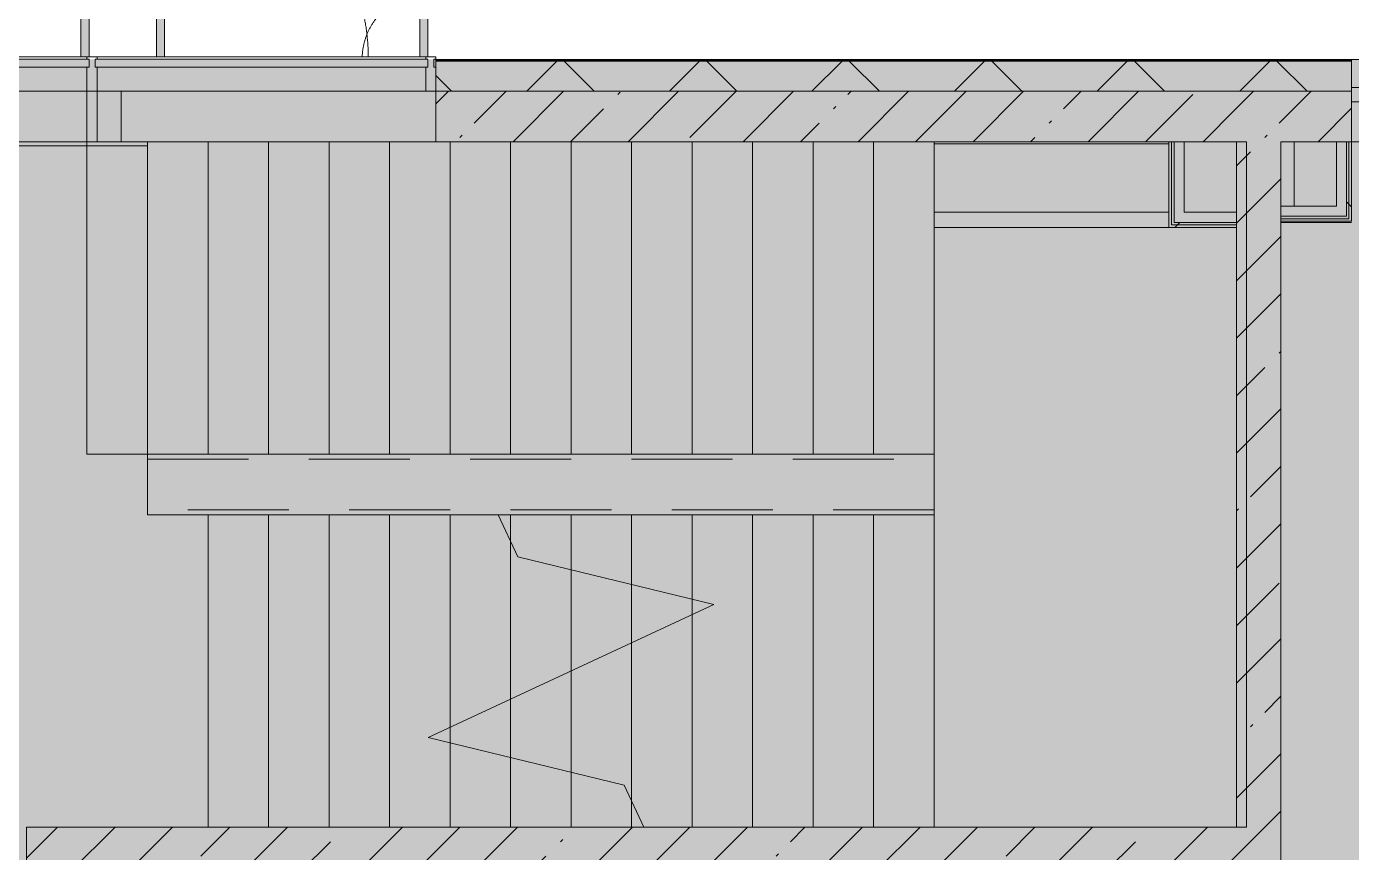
# Model space of a CAD drawing. Header units: millimetres. Extents: x 81632 to 272167, y -8553 to 29000.
# Drawn here: x 239541 to 246111, y 17625 to 21721 of the extents above; entities that cross this region are included whole.
import ezdxf

# ---------------------------------------------------------------- set-up
doc = ezdxf.new("R2010")
doc.units = ezdxf.units.MM
doc.linetypes.add('200_ШТРИХ__ш1_п0_6_', pattern=[800, 500, -300])
doc.layers.add('A-DETL-GENF-1', color=7, linetype='Continuous', lineweight=9, true_color=0xc0c0c0, transparency=0.4)
for name, color, linetype, lineweight in [('A-DETL-MBND-1', 7, '200_ШТРИХ__ш1_п0_6_', 9), ('A-GLAZ-3', 7, 'Continuous', 5), ('A-GLAZ-CWMG-2', 7, 'Continuous', 5), ('A-WALL-2', 7, 'Continuous', 5), ('I-WALL-3', 7, 'Continuous', 5)]:
    doc.layers.add(name, color=color, linetype=linetype, lineweight=lineweight)
for name, color, linetype, lineweight, true_color in [('A-FLOR-2', 7, 'Continuous', 5, 0xb7b7b7), ('A-GLAZ-2', 7, 'Continuous', 5, 0x737373), ('A-GLAZ-CWMG-4', 7, 'Continuous', 5, 0x737373), ('A-WALL-3', 7, 'Continuous', 5, 0x737373), ('A-WALL-4', 7, 'Continuous', 9, 0x737373), ('I-WALL-1', 7, 'Continuous', 5, 0xe7e7e7), ('I-WALL-2', 7, 'Continuous', 9, 0xe7e7e7), ('I-WALL-4', 7, 'Continuous', 5, 0x737373), ('S-STRS-3', 7, 'Continuous', 5, 0x737373), ('S-STRS-MBND-2', 7, 'Continuous', 5, 0x737373)]:
    doc.layers.add(name, color=color, linetype=linetype, lineweight=lineweight, true_color=true_color)
pattern_1 = [(45, (144961.33, 0), (-285.1231, 285.1231), []), (45, (145246.45, 0), (-285.1231, 285.1231), [504.031, -100.806, 16.764, -84.042])]
pattern_2 = [(45, (144961.3, 0), (-530.33, 530.33), []), (135, (144961.3, 0), (-530.33, -530.33), [])]

# ---------------------------------------------------------------- blocks, each defined once
blk = doc.blocks.new('120_Окно_СКБ_1Ст - 120_Окно_СКБ_1Ст 900х2500_h_ с форточкой-22877787-2_6_3_птичка')
at = {"layer": 'A-GLAZ-2'}
for p, q in [((-450, -127), (-450, -57)), ((-450, -57), (-380, -57)), ((450, -57), (-450, -57)), ((-380, -57), (-380, -127)), ((380, -127), (380, -57)), ((380, -57), (450, -57)), ((450, -57), (450, -127)), ((-380, -127), (-450, -127)), ((-450, -127), (-400, -127)), ((-380, -127), (-400, -127)), ((-400, -127), (-400, -137)), ((380, -87), (-380, -87)), ((-380, -87), (-380, -127)), ((-330, -137), (-330, -87)), ((-330, -107), (330, -107)), ((330, -117), (-330, -117)), ((330, -137), (330, -87)), ((380, -127), (380, -87)), ((450, -127), (380, -127)), ((400, -127), (380, -127)), ((400, -127), (450, -127)), ((400, -137), (400, -127)), ((-400, -137), (400, -137)), ((400, -137), (-400, -137))]:
    blk.add_line(p, q, dxfattribs=at)
blk = doc.blocks.new('DRS_ДПУ_распашная__2Ст_Прямоугольная1 - ВН-4_ Нр_ДО_1500х2200 глухая-26741401-2_6_3_птичка')
at = {"layer": 'A-DETL-MBND-1'}
h = blk.add_hatch(color=256, dxfattribs=at)
h.paths.add_polyline_path([(-760, 10), (-730, 10), (-730, 1050), (-770, 1050), (-770, 10)])
h.paths.add_polyline_path([(-760, 0), (-760, 10), (-770, 0)])
h = blk.add_hatch(color=256, dxfattribs=at)
h.paths.add_polyline_path([(760, 0), (770, 0), (760, 10)])
h.paths.add_polyline_path([(760, 10), (770, 10), (770, 423.1), (730, 423.1), (730, 10)])
for p, q in [((-770, 1050), (-770, 10)), ((-730, 1050), (-770, 1050)), ((-730, 10), (-730, 1050)), ((770, 423.1), (730, 423.1)), ((730, 423.1), (730, 10)), ((770, 10), (770, 423.1))]:
    blk.add_line(p, q, dxfattribs=at)
for centre, radius, start, end in [((-770, 0), 1050, 0.55196, 90), ((770, 0), 423.1, 90, 178.61029)]:
    blk.add_arc(centre, radius, start, end, dxfattribs=at)
blk = doc.blocks.new('Прямоугольный импост - Импост структурный с накладкой - 170мм-23713241-2_6_3_птичка')
at = {"layer": 'A-DETL-MBND-1'}
for p, q in [((-10, 0), (0, 0)), ((0, 0), (0, -10))]:
    blk.add_line(p, q, dxfattribs=at)
blk = doc.blocks.new('DRS_ДПУ_распашная__2Ст_Прямоугольная1 - ВН-4_ Нр_ДО_1500х2200 глухая-26857260-2_6_3_птичка')
at = {"layer": 'A-DETL-MBND-1'}
blk.add_hatch(color=256, dxfattribs=at).paths.add_polyline_path([(-672.5, 10), (-632.5, 10), (-632.5, 1050), (-672.5, 1050)])
h = blk.add_hatch(color=256, dxfattribs=at)
h.paths.add_polyline_path([(662.5, 0), (672.5, 0), (662.5, 10)])
h.paths.add_polyline_path([(662.5, 10), (672.5, 10), (672.5, 325.6), (632.5, 325.6), (632.5, 10)])
for p, q in [((-672.5, 1050), (-672.5, 10)), ((-632.5, 1050), (-672.5, 1050)), ((-632.5, 10), (-632.5, 1050)), ((672.5, 325.6), (632.5, 325.6)), ((632.5, 325.6), (632.5, 10)), ((672.5, 10), (672.5, 325.6))]:
    blk.add_line(p, q, dxfattribs=at)
for centre, radius, start, end in [((-672.5, 0), 1050, 0.55196, 90), ((672.5, 0), 325.6, 90, 178.15712)]:
    blk.add_arc(centre, radius, start, end, dxfattribs=at)
blk = doc.blocks.new('PNS_Панель прямоугольная1 - Нр_Стекло - 40мм-22959730-2_6_3_птичка')
at = {"layer": 'A-GLAZ-2'}
blk.add_line((-756.4, -40), (760, -40), dxfattribs=at)
at = {"layer": 'A-GLAZ-3'}
for p, q in [((-770, 0), (770, 0)), ((770, 0), (-770, 0))]:
    blk.add_line(p, q, dxfattribs=at)
blk = doc.blocks.new('PNS_Панель прямоугольная1 - Нр_Стекло - 40мм-23689183-2_6_3_птичка')
at = {"layer": 'A-GLAZ-2'}
blk.add_line((-815, -40), (815, -40), dxfattribs=at)
at = {"layer": 'A-GLAZ-3'}
for p, q in [((-825, 0), (825, 0)), ((825, 0), (-825, 0))]:
    blk.add_line(p, q, dxfattribs=at)
blk = doc.blocks.new('Прямоугольный импост - Импост структурный с накладкой - 170мм-22874516-2_6_3_птичка')
at = {"layer": 'A-GLAZ-CWMG-2'}
for p, q in [((-50, -10), (-50, 0)), ((-50, 0), (-40, 0)), ((-10, 0), (0, 0)), ((0, 0), (0, -10)), ((0, -10), (-50, -10))]:
    blk.add_line(p, q, dxfattribs=at)
at = {"layer": 'A-GLAZ-CWMG-4'}
for p, q in [((-50, 40), (-50, 160)), ((-50, 160), (0, 160)), ((0, 160), (0, 40)), ((-40, 40), (-50, 40)), ((-40, 2), (-40, 40)), ((-10, 40), (-10, 2)), ((0, 40), (-10, 40))]:
    blk.add_line(p, q, dxfattribs=at)
blk = doc.blocks.new('Прямоугольный импост - Импост структурный с накладкой - 170мм-22855553-2_6_3_птичка')
at = {"layer": 'A-GLAZ-CWMG-2'}
for p, q in [((93360, 21560), (93360, 21570)), ((93360, 21570), (94880, 21570)), ((94880, 21570), (94880, 21560))]:
    blk.add_line(p, q, dxfattribs=at)
at = {"layer": 'A-GLAZ-CWMG-4'}
blk.add_line((93360, 21400), (94880, 21400), dxfattribs=at)
blk = doc.blocks.new('Прямоугольный импост - Импост структурный с накладкой - 170мм-23689142-2_6_3_птичка')
at = {"layer": 'A-GLAZ-CWMG-2'}
for p, q in [((94930, 21560), (94930, 21570)), ((94930, 21570), (96560, 21570)), ((96560, 21570), (96560, 21560))]:
    blk.add_line(p, q, dxfattribs=at)
at = {"layer": 'A-GLAZ-CWMG-4'}
blk.add_line((94930, 21400), (96560, 21400), dxfattribs=at)
blk = doc.blocks.new('Прямоугольный импост - Импост структурный с накладкой - 170мм-22874498-2_6_3_птичка')
at = {"layer": 'A-GLAZ-CWMG-2'}
for p, q in [((-25, -10), (-25, 0)), ((-25, 0), (-15, 0)), ((15, 0), (25, 0)), ((25, 0), (25, -10)), ((25, -10), (-25, -10))]:
    blk.add_line(p, q, dxfattribs=at)
at = {"layer": 'A-GLAZ-CWMG-4'}
for p, q in [((-25, 40), (-25, 160)), ((-25, 160), (25, 160)), ((25, 160), (25, 40)), ((-15, 40), (-25, 40)), ((-15, 2), (-15, 40)), ((15, 40), (15, 2)), ((25, 40), (15, 40))]:
    blk.add_line(p, q, dxfattribs=at)
blk = doc.blocks.new('Зашивка приборов отопления31 - Зашивка приборов отопления-33324104-2_6_3_птичка')
at = {"layer": 'A-WALL-3'}
for p, q in [((126595, 120), (125430, 120)), ((126595, 45), (126595, 120)), ((126595, 45), (125430, 45)), ((125430, 45), (126595, 45)), ((126595, -295), (126595, 45)), ((125430, -295), (126595, -295))]:
    blk.add_line(p, q, dxfattribs=at)

msp = doc.modelspace()

# ---------------------------------------------------------------- hatches: boundary and pattern name
at = {"layer": 'A-DETL-GENF-1'}
msp.add_hatch(color=256, dxfattribs=at).paths.add_polyline_path([(265654.7, -258), (270199.3, -258), (270199.3, 21558), (238269.3, 21558), (238269.3, 27348), (229821.3, 27348), (229821.3, 5750), (234163.3, 5750), (234163.3, -258), (264754.3, -258)])
at = {"layer": 'A-WALL-2'}
h = msp.add_hatch(dxfattribs=at)
h.set_pattern_fill('FP_65', color=256, style=0, pattern_type=2)
h.set_pattern_definition([(45, (144961.33, 0), (-353.5534, 353.5534), []), (135, (144961.33, 0), (-353.5534, -353.5534), [])])
h.paths.add_polyline_path([(270041.3, 21400), (270191.3, 21400), (270191.3, 21550), (265111.5, 21546.3), (265111.5, 21400), (268356.1, 21400)])
h.paths.add_polyline_path([(257111.3, 21400), (258261.8, 21400), (258261.8, 21550), (257111.3, 21546.3)])
h.paths.add_polyline_path([(256011.3, 21400), (256211.3, 21400), (256211.3, 21550), (254911.8, 21546.3), (254911.8, 21400), (255749.6, 21400)])
h.paths.add_polyline_path([(260561.8, 21400), (261961.8, 21400), (261961.8, 21550), (260561.8, 21546.3)])
h.paths.add_polyline_path([(262861.8, 21400), (264211.5, 21400), (264211.5, 21550), (262861.8, 21546.3)])
h.paths.add_polyline_path([(250511.5, 21400), (251811.8, 21400), (251811.8, 21550), (250511.5, 21546.3)])
h.paths.add_polyline_path([(252711.8, 21400), (254011.8, 21400), (254011.8, 21550), (252711.8, 21546.3)])
h.paths.add_polyline_path([(247011.3, 21400), (248211.5, 21400), (248211.5, 21550), (247011.3, 21546.3)])
h.paths.add_polyline_path([(246111.3, 21400), (246111.3, 21550), (241571.3, 21546.3), (241571.3, 21400), (245844.6, 21400)])
h.paths.add_polyline_path([(238271.3, 21400), (238267.3, 21550), (238021.3, 21546.3), (238021.3, 21400), (238269.3, 21400)])
at = {"layer": 'I-WALL-1'}
for points in [[(246086.3, 20780), (246086.3, 21150), (246036.3, 21150), (246036.3, 20780)], [(245761.3, 20780), (246036.3, 20780), (246036.3, 20830), (245761.3, 20830)]]:
    msp.add_hatch(color=256, dxfattribs=at).paths.add_polyline_path(points)
at = {"layer": 'I-WALL-2'}
for points in [[(245281.3, 20750), (245281.3, 21150), (245231.3, 21150), (245231.3, 20750)], [(245541.3, 20750), (245541.3, 20800), (245281.3, 20800), (245281.3, 20750), (245394.3, 20750)]]:
    msp.add_hatch(color=256, dxfattribs=at).paths.add_polyline_path(points)
at = {"layer": 'I-WALL-3'}
h = msp.add_hatch(dxfattribs=at)
h.set_pattern_fill('FP_73', color=256, style=0, pattern_type=2)
h.set_pattern_definition(pattern_1)
h.paths.add_polyline_path([(245541.3, 21150), (245541.3, 21400), (241571.3, 21400), (241571.3, 21150), (245281.3, 21150)])
h.paths.add_polyline_path([(237991.3, 21150), (238271.3, 21150), (238269.3, 21400), (237991.3, 21400)])
h = msp.add_hatch(dxfattribs=at)
h.set_pattern_fill('FP_73', color=256, style=0, pattern_type=2)
h.set_pattern_definition(pattern_1)
h.paths.add_polyline_path([(245761.3, 17750), (245761.3, 21400), (245541.3, 21400), (245541.3, 17750)])
h = msp.add_hatch(dxfattribs=at)
h.set_pattern_fill('FP_73', color=256, style=0, pattern_type=2)
h.set_pattern_definition(pattern_1)
h.paths.add_polyline_path([(263464.3, 21150), (264211.5, 21150), (264211.5, 21400), (262861.8, 21400), (262861.8, 21150), (263451.8, 21150)])
h.paths.add_polyline_path([(261061.8, 21150), (261961.8, 21150), (261961.8, 21400), (261061.8, 21400), (261061.8, 21239.3)])
h.paths.add_polyline_path([(266171.3, 21150), (266171.3, 21400), (265811.3, 21400), (265811.3, 21150)])
h.paths.add_polyline_path([(258261.8, 21150), (258261.8, 21400), (257111.3, 21400), (257111.3, 21150), (257550.6, 21150)])
h.paths.add_polyline_path([(246098.8, 21150), (246111.3, 21150), (246111.3, 21400), (245761.3, 21400), (245761.3, 21150), (246086.3, 21150)])
h.paths.add_polyline_path([(248211.5, 21150), (248211.5, 21400), (247011.3, 21400), (247011.3, 21150)])
h.paths.add_polyline_path([(253123.8, 21150), (254011.8, 21150), (254011.8, 21400), (252711.8, 21400), (252711.8, 21150), (253111.3, 21150)])
h.paths.add_polyline_path([(251011.3, 21150), (251811.8, 21150), (251811.8, 21400), (251011.3, 21400)])
h.paths.add_polyline_path([(255311.3, 21150), (255311.3, 21400), (254911.8, 21400), (254911.8, 21150)])
h.paths.add_polyline_path([(256211.3, 21150), (256211.3, 21400), (256011.3, 21400), (256011.3, 21150)])
h = msp.add_hatch(dxfattribs=at)
h.set_pattern_fill('FP_159', color=256, style=0, pattern_type=2)
h.set_pattern_definition(pattern_2)
h.paths.add_polyline_path([(246098.8, 20767.5), (246098.8, 21150), (246086.3, 21150), (246086.3, 20767.5)])
h = msp.add_hatch(dxfattribs=at)
h.set_pattern_fill('FP_159', color=256, style=0, pattern_type=2)
h.set_pattern_definition(pattern_2)
h.paths.add_polyline_path([(246111.3, 20755), (246111.3, 21150), (246098.8, 21150), (246098.8, 20755)])
h = msp.add_hatch(dxfattribs=at)
h.set_pattern_fill('FP_159', color=256, style=0, pattern_type=2)
h.set_pattern_definition(pattern_2)
h.paths.add_polyline_path([(245218.8, 20725), (245541.3, 20725), (245541.3, 20737.5), (245218.8, 20737.5)])
h = msp.add_hatch(dxfattribs=at)
h.set_pattern_fill('FP_159', color=256, style=0, pattern_type=2)
h.set_pattern_definition(pattern_2)
h.paths.add_polyline_path([(245394.3, 20737.5), (245541.3, 20737.5), (245541.3, 20750), (245231.3, 20750), (245231.3, 20737.5), (245281.3, 20737.5)])
h = msp.add_hatch(dxfattribs=at)
h.set_pattern_fill('FP_73', color=256, style=0, pattern_type=2)
h.set_pattern_definition(pattern_1)
h.paths.add_polyline_path([(245681.3, 17530), (245761.3, 17530), (245761.3, 17750), (239541.3, 17750), (239541.3, 17530), (244944.1, 17530)])

# ---------------------------------------------------------------- linework, layer by layer
at = {"layer": 'A-DETL-MBND-1'}
for p, q in [((239891.3, 21150), (239891.3, 21400)), ((240011.3, 21400), (240011.3, 21150)), ((240141.3, 19575), (244041.3, 19575)), ((244041.3, 19325), (240141.3, 19325))]:
    msp.add_line(p, q, dxfattribs=at)
at = {"layer": 'A-FLOR-2'}
for p, q in [((239841.3, 21150), (239841.3, 21400)), ((240141.3, 21130), (238011.3, 21130)), ((240141.3, 21150), (238271.3, 21150)), ((240141.3, 19300), (240141.3, 21150)), ((245826.3, 21150), (245826.3, 20830)), ((246111.3, 20750), (245761.3, 20750)), ((240441.3, 19300), (240141.3, 19300))]:
    msp.add_line(p, q, dxfattribs=at)
at = {"layer": 'A-WALL-3'}
for p, q in [((254911.8, 21558), (241571.3, 21558)), ((241571.3, 21558), (241571.3, 21400)), ((246111.3, 21400), (246111.3, 21558)), ((245541.3, 21400), (245761.3, 21400))]:
    msp.add_line(p, q, dxfattribs=at)
at = {"layer": 'A-WALL-4'}
for p, q in [((246111.3, 21553), (241571.3, 21553)), ((246111.3, 21550), (241571.3, 21550)), ((241571.3, 21400), (245541.3, 21400)), ((246111.3, 21400), (245761.3, 21400)), ((245281.3, 21150), (245206.3, 21150)), ((245218.8, 20737.5), (245218.8, 21150)), ((245231.3, 20750), (245231.3, 21150)), ((246111.3, 21150), (246036.3, 21150)), ((246086.3, 20780), (246086.3, 21150)), ((246098.8, 20767.5), (246098.8, 21150)), ((245761.3, 20830), (245761.3, 20755)), ((245541.3, 20725), (245541.3, 20800)), ((245761.3, 20780), (246086.3, 20780)), ((245761.3, 20767.5), (246098.8, 20767.5)), ((245541.3, 20737.5), (245218.8, 20737.5)), ((245541.3, 20750), (245231.3, 20750))]:
    msp.add_line(p, q, dxfattribs=at)
at = {"layer": 'I-WALL-4'}
for p, q in [((241571.3, 21400), (241571.3, 21150)), ((246111.3, 21150), (246111.3, 21400)), ((241571.3, 21150), (245206.3, 21150)), ((245206.3, 21150), (245206.3, 20725)), ((245281.3, 21150), (245541.3, 21150)), ((245281.3, 20800), (245281.3, 21150)), ((245541.3, 21150), (245541.3, 20800)), ((245761.3, 21150), (246036.3, 21150)), ((245761.3, 20830), (245761.3, 21150)), ((246036.3, 21150), (246036.3, 20830)), ((250511.3, 21150), (246111.3, 21150)), ((246111.3, 20755), (246111.3, 21150)), ((246036.3, 20830), (245761.3, 20830)), ((245541.3, 20800), (245281.3, 20800)), ((245206.3, 20725), (245541.3, 20725)), ((245541.3, 20725), (245541.3, 17750)), ((245761.3, 15235), (245761.3, 20755)), ((245761.3, 20755), (246111.3, 20755)), ((239541.3, 17750), (239541.3, 13620)), ((245541.3, 17750), (239541.3, 17750))]:
    msp.add_line(p, q, dxfattribs=at)
at = {"layer": 'S-STRS-3'}
for p, q in [((239841.3, 19600), (239841.3, 21150)), ((240441.3, 21150), (240141.3, 21150)), ((240741.3, 21150), (240441.3, 21150)), ((240441.3, 19600), (240441.3, 21150)), ((240441.3, 19600), (240441.3, 21150)), ((241041.3, 21150), (240741.3, 21150)), ((240741.3, 19600), (240741.3, 21150)), ((240741.3, 19600), (240741.3, 21150)), ((241341.3, 21150), (241041.3, 21150)), ((241041.3, 19600), (241041.3, 21150)), ((241041.3, 19600), (241041.3, 21150)), ((241571.3, 21150), (241341.3, 21150)), ((241341.3, 19600), (241341.3, 21150)), ((241341.3, 19600), (241341.3, 21150)), ((241641.3, 19600), (241641.3, 21150)), ((241641.3, 19600), (241641.3, 21150)), ((241941.3, 19600), (241941.3, 21150)), ((241941.3, 19600), (241941.3, 21150)), ((242241.3, 19600), (242241.3, 21150)), ((242241.3, 19600), (242241.3, 21150)), ((242541.3, 19600), (242541.3, 21150)), ((242541.3, 19600), (242541.3, 21150)), ((242841.3, 19600), (242841.3, 21150)), ((242841.3, 19600), (242841.3, 21150)), ((243141.3, 19600), (243141.3, 21150)), ((243141.3, 19600), (243141.3, 21150)), ((243441.3, 19600), (243441.3, 21150)), ((243441.3, 19600), (243441.3, 21150)), ((243741.3, 19600), (243741.3, 21150)), ((243741.3, 19600), (243741.3, 21150)), ((244041.3, 21140), (244041.3, 21150)), ((244041.3, 21140), (244041.3, 21150)), ((244041.3, 19600), (244041.3, 20725)), ((244041.3, 19600), (244041.3, 20725)), ((240441.3, 19600), (240141.3, 19600)), ((240741.3, 19600), (240441.3, 19600)), ((241041.3, 19600), (240741.3, 19600)), ((241341.3, 19600), (241041.3, 19600)), ((241641.3, 19600), (241341.3, 19600)), ((241941.3, 19600), (241641.3, 19600)), ((242241.3, 19600), (241941.3, 19600)), ((242541.3, 19600), (242241.3, 19600)), ((242841.3, 19600), (242541.3, 19600)), ((243141.3, 19600), (242841.3, 19600)), ((243441.3, 19600), (243141.3, 19600)), ((243741.3, 19600), (243441.3, 19600)), ((244041.3, 19600), (243741.3, 19600)), ((244041.3, 19600), (244041.3, 19300)), ((240441.3, 19300), (240441.3, 17750)), ((240441.3, 19300), (240741.3, 19300)), ((240441.3, 19300), (240441.3, 17750)), ((240741.3, 19300), (241041.3, 19300)), ((240741.3, 19300), (240741.3, 17750)), ((240741.3, 19300), (240741.3, 17750)), ((241041.3, 19300), (241341.3, 19300)), ((241041.3, 19300), (241041.3, 17750)), ((241041.3, 19300), (241041.3, 17750)), ((241341.3, 19300), (241641.3, 19300)), ((241341.3, 19300), (241341.3, 17750)), ((241341.3, 19300), (241341.3, 17750)), ((241641.3, 19300), (241879.9, 19300)), ((241641.3, 19300), (241641.3, 18245.2)), ((241641.3, 19300), (241641.3, 18245.2)), ((241879.9, 19300), (241941.3, 19300)), ((241941.3, 19300), (242241.3, 19300)), ((241941.3, 19300), (241941.3, 19168.4)), ((241941.3, 19300), (241941.3, 19168.4)), ((242241.3, 19300), (242541.3, 19300)), ((242241.3, 19300), (242241.3, 19027.2)), ((242241.3, 19300), (242241.3, 19027.2)), ((242541.3, 19300), (242841.3, 19300)), ((242541.3, 19300), (242541.3, 18954.3)), ((242541.3, 19300), (242541.3, 18954.3)), ((242841.3, 19300), (243141.3, 19300)), ((242841.3, 19300), (242841.3, 18881.4)), ((242841.3, 19300), (242841.3, 18881.4)), ((243141.3, 19300), (243441.3, 19300)), ((243141.3, 19300), (243141.3, 17750)), ((243141.3, 19300), (243141.3, 17750)), ((243441.3, 19300), (243741.3, 19300)), ((243441.3, 19300), (243441.3, 17750)), ((243441.3, 19300), (243441.3, 17750)), ((243741.3, 19300), (244041.3, 19300)), ((243741.3, 19300), (243741.3, 17750)), ((243741.3, 19300), (243741.3, 17750)), ((244041.3, 19300), (244041.3, 17750)), ((244041.3, 19300), (244041.3, 17750)), ((241941.3, 19168.4), (241941.3, 18385.1)), ((241941.3, 19168.4), (241941.3, 18385.1)), ((242241.3, 19027.2), (242241.3, 18525)), ((242241.3, 19027.2), (242241.3, 18525)), ((242541.3, 18954.3), (242541.3, 18664.9)), ((242541.3, 18954.3), (242541.3, 18664.9)), ((242841.3, 18881.4), (242841.3, 18804.8)), ((242841.3, 18881.4), (242841.3, 18804.8)), ((242841.3, 18804.8), (242841.3, 17750)), ((242841.3, 18804.8), (242841.3, 17750)), ((242541.3, 18664.9), (242541.3, 17881.6)), ((242541.3, 18664.9), (242541.3, 17881.6)), ((242241.3, 18525), (242241.3, 18022.8)), ((242241.3, 18525), (242241.3, 18022.8)), ((241941.3, 18385.1), (241941.3, 18095.7)), ((241941.3, 18385.1), (241941.3, 18095.7)), ((241641.3, 18245.2), (241641.3, 18168.6)), ((241641.3, 18245.2), (241641.3, 18168.6)), ((241641.3, 18168.6), (241641.3, 17750)), ((241641.3, 18168.6), (241641.3, 17750)), ((241941.3, 18095.7), (241941.3, 17750)), ((241941.3, 18095.7), (241941.3, 17750)), ((242241.3, 18022.8), (242241.3, 17750)), ((242241.3, 18022.8), (242241.3, 17750)), ((242541.3, 17881.6), (242541.3, 17750)), ((242541.3, 17881.6), (242541.3, 17750)), ((242541.3, 17750), (242602.7, 17750))]:
    msp.add_line(p, q, dxfattribs=at)
at = {"layer": 'S-STRS-MBND-2'}
for p, q in [((239841.3, 19600), (239841.3, 21150)), ((244041.3, 21150), (239841.3, 21150)), ((240141.3, 19600), (240141.3, 21150)), ((240141.3, 19600), (240141.3, 21150)), ((240441.3, 19600), (240441.3, 21150)), ((240441.3, 19600), (240441.3, 21150)), ((240741.3, 19600), (240741.3, 21150)), ((240741.3, 19600), (240741.3, 21150)), ((241041.3, 19600), (241041.3, 21150)), ((241041.3, 19600), (241041.3, 21150)), ((241341.3, 19600), (241341.3, 21150)), ((241341.3, 19600), (241341.3, 21150)), ((241641.3, 19600), (241641.3, 21150)), ((241641.3, 19600), (241641.3, 21150)), ((241941.3, 19600), (241941.3, 21150)), ((241941.3, 19600), (241941.3, 21150)), ((242241.3, 19600), (242241.3, 21150)), ((242241.3, 19600), (242241.3, 21150)), ((242541.3, 19600), (242541.3, 21150)), ((242541.3, 19600), (242541.3, 21150)), ((242841.3, 19600), (242841.3, 21150)), ((242841.3, 19600), (242841.3, 21150)), ((243141.3, 19600), (243141.3, 21150)), ((243141.3, 19600), (243141.3, 21150)), ((243441.3, 19600), (243441.3, 21150)), ((243441.3, 19600), (243441.3, 21150)), ((243741.3, 19600), (243741.3, 21150)), ((243741.3, 19600), (243741.3, 21150)), ((245591.3, 21150), (244041.3, 21150)), ((244041.3, 19600), (244041.3, 21150)), ((244041.3, 19600), (244041.3, 21150)), ((245591.3, 17750), (245591.3, 21150)), ((244041.3, 19600), (239841.3, 19600)), ((244041.3, 19600), (244041.3, 19300)), ((241879.9, 19300), (244041.3, 19300)), ((241977.2, 19091.4), (241879.9, 19300)), ((241941.3, 19300), (241941.3, 19168.4)), ((241941.3, 19300), (241941.3, 19168.4)), ((242241.3, 19300), (242241.3, 19027.2)), ((242241.3, 19300), (242241.3, 19027.2)), ((242541.3, 19300), (242541.3, 18954.3)), ((242541.3, 19300), (242541.3, 18954.3)), ((242841.3, 19300), (242841.3, 18881.4)), ((242841.3, 19300), (242841.3, 18881.4)), ((243141.3, 19300), (243141.3, 17750)), ((243141.3, 19300), (243141.3, 17750)), ((243441.3, 19300), (243441.3, 17750)), ((243441.3, 19300), (243441.3, 17750)), ((243741.3, 19300), (243741.3, 17750)), ((243741.3, 19300), (243741.3, 17750)), ((244041.3, 19300), (244041.3, 17750)), ((244041.3, 19300), (244041.3, 17750)), ((242949.4, 18855.2), (241977.2, 19091.4)), ((241533.3, 18194.8), (242949.4, 18855.2)), ((242841.3, 18804.8), (242841.3, 17750)), ((242841.3, 18804.8), (242841.3, 17750)), ((242541.3, 18664.9), (242541.3, 17881.6)), ((242541.3, 18664.9), (242541.3, 17881.6)), ((242241.3, 18525), (242241.3, 18022.8)), ((242241.3, 18525), (242241.3, 18022.8)), ((241941.3, 18385.1), (241941.3, 18095.7)), ((241941.3, 18385.1), (241941.3, 18095.7)), ((241641.3, 18245.2), (241641.3, 18168.6)), ((241641.3, 18245.2), (241641.3, 18168.6)), ((242505.5, 17958.6), (241533.3, 18194.8)), ((242602.7, 17750), (242505.5, 17958.6)), ((242602.7, 17750), (244041.3, 17750)), ((244041.3, 17750), (245591.3, 17750))]:
    msp.add_line(p, q, dxfattribs=at)

# ---------------------------------------------------------------- block references
at = {"layer": 'A-DETL-MBND-1'}
for name, p in [('DRS_ДПУ_распашная__2Ст_Прямоугольная1 - ВН-4_ Нр_ДО_1500х2200 глухая-26741401-2_6_3_птичка', (239081.3, 21560)), ('DRS_ДПУ_распашная__2Ст_Прямоугольная1 - ВН-4_ Нр_ДО_1500х2200 глухая-26857260-2_6_3_птичка', (240858.8, 21560))]:
    msp.add_blockref(name, p, dxfattribs=at)
at = {"layer": 'A-DETL-MBND-1', "extrusion": (0, 0, -1), "rotation": 180}
msp.add_blockref('Прямоугольный импост - Импост структурный с накладкой - 170мм-23713241-2_6_3_птичка', (-241571.3, 21560), dxfattribs=at)
at = {"layer": 'A-GLAZ-2'}
msp.add_blockref('120_Окно_СКБ_1Ст - 120_Окно_СКБ_1Ст 900х2500_h_ с форточкой-22877787-2_6_3_птичка', (246561.3, 21475), dxfattribs=at)
at = {"layer": 'A-GLAZ-3'}
for name, p in [('PNS_Панель прямоугольная1 - Нр_Стекло - 40мм-22959730-2_6_3_птичка', (239081.3, 21560)), ('PNS_Панель прямоугольная1 - Нр_Стекло - 40мм-23689183-2_6_3_птичка', (240706.3, 21560))]:
    msp.add_blockref(name, p, dxfattribs=at)
at = {"layer": 'A-GLAZ-CWMG-2'}
for name in ['Прямоугольный импост - Импост структурный с накладкой - 170мм-22855553-2_6_3_птичка', 'Прямоугольный импост - Импост структурный с накладкой - 170мм-23689142-2_6_3_птичка']:
    msp.add_blockref(name, (144961.3, 0), dxfattribs=at)
at = {"layer": 'A-GLAZ-CWMG-4', "extrusion": (0, 0, -1), "rotation": 180}
for name, p in [('Прямоугольный импост - Импост структурный с накладкой - 170мм-22874498-2_6_3_птичка', (-239866.3, 21560)), ('Прямоугольный импост - Импост структурный с накладкой - 170мм-22874516-2_6_3_птичка', (-241571.3, 21560))]:
    msp.add_blockref(name, p, dxfattribs=at)
at = {"layer": 'A-WALL-3', "rotation": 180}
msp.add_blockref('Зашивка приборов отопления31 - Зашивка приборов отопления-33324104-2_6_3_птичка', (370636.4, 20845), dxfattribs=at)

doc.saveas('drawing.dxf')
